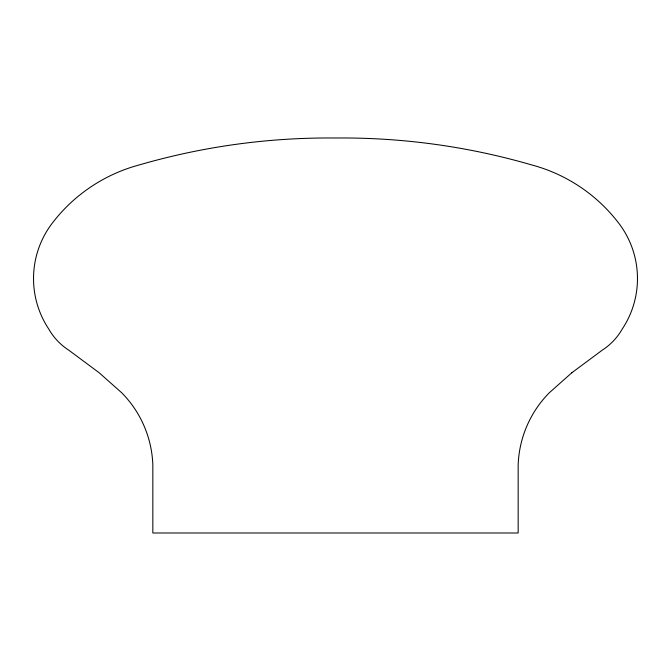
<?xml version="1.0" encoding="UTF-8"?>
<svg xmlns="http://www.w3.org/2000/svg" width="671" height="671" viewBox="0 0 671 671"><rect width="100%" height="100%" fill="white"/><g stroke="black" fill="none" stroke-linecap="round" stroke-linejoin="round"><path stroke-width="1.01" d="M571.843 372.749L549.197 392.862A108.056 108.056 0 0 0 518.163 464.936L518.163 532.992L152.837 532.992L152.837 464.936A108.056 108.056 0 0 0 121.803 392.862L99.157 372.749L68.677 350.111A60.818 60.818 0 0 1 48.832 329.159A91.256 91.256 0 0 1 51.348 224.399A162.181 162.181 0 0 1 139.417 164.89A678.742 678.742 0 0 1 335.5 138.008A678.742 678.742 0 0 1 531.583 164.89A162.181 162.181 0 0 1 619.652 224.399A91.256 91.256 0 0 1 622.168 329.159A60.818 60.818 0 0 1 602.323 350.111L571.843 372.749"/></g></svg>
